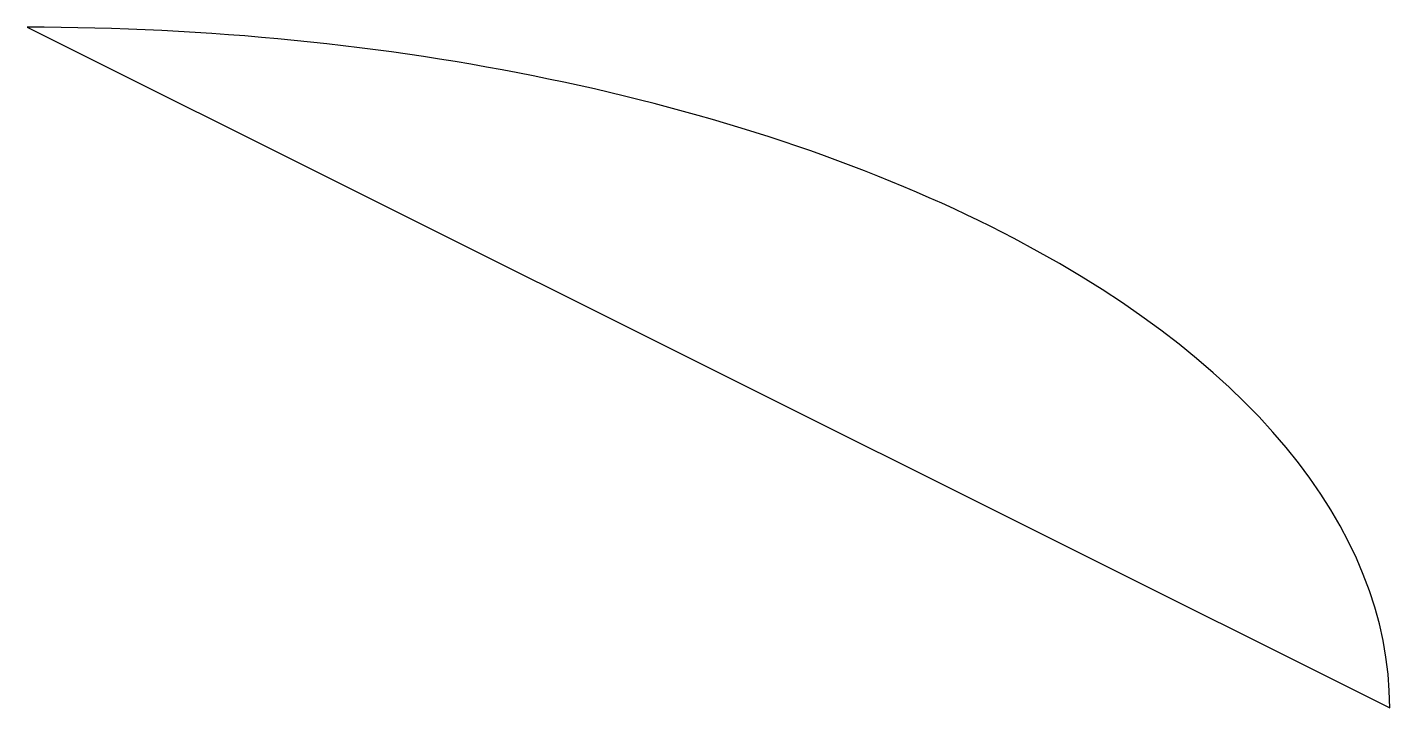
# Model space of a CAD drawing. Header units: millimetres. Extents: x 0 to 100, y 0 to 50.
import ezdxf

# ---------------------------------------------------------------- set-up
doc = ezdxf.new("R2010")
doc.units = ezdxf.units.MM
doc.layers.get('0').update_dxf_attribs({"linetype": 'CONTINUOUS', "lineweight": 25, "true_color": 0x000000})

msp = doc.modelspace()

# ---------------------------------------------------------------- linework, layer by layer
msp.add_line((0, 50), (100, 0))
msp.add_ellipse((0, 0), major_axis=(100, 0), ratio=0.5, start_param=0, end_param=1.5708)

doc.saveas('drawing.dxf')
